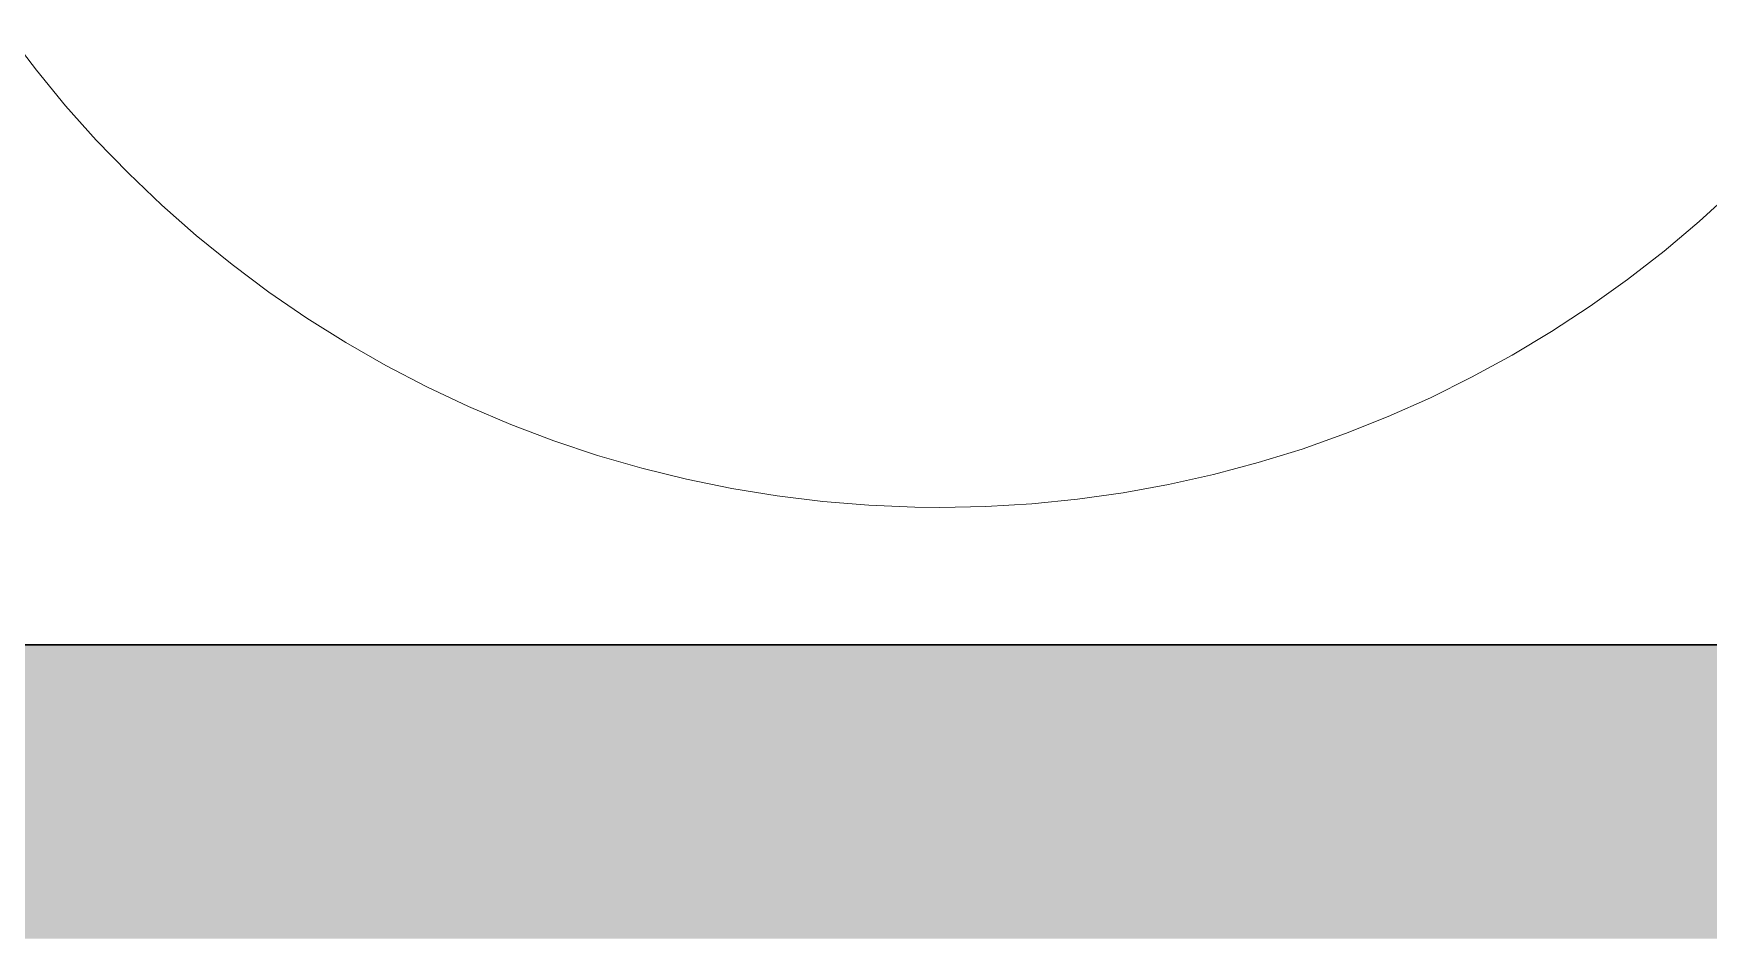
# Model space of a CAD drawing. Header units: millimetres. Extents: x 155927 to 326028, y -36033 to 97293.
# Drawn here: x 227744 to 228325, y 23256 to 23570 of the extents above; entities that cross this region are included whole.
import ezdxf

# ---------------------------------------------------------------- set-up
doc = ezdxf.new("R2010")
doc.units = ezdxf.units.MM
doc.header["$MEASUREMENT"] = 0
for name, color, linetype, lineweight in [('A-WALL-PATT', 7, 'CONTINUOUS', 9), ('I-FURN', 8, 'CONTINUOUS', 9), ('I-WALL', 7, 'CONTINUOUS', 9)]:
    doc.layers.add(name, color=color, linetype=linetype, lineweight=lineweight)

msp = doc.modelspace()

# ---------------------------------------------------------------- hatches: boundary and pattern name
at = {"layer": 'A-WALL-PATT'}
msp.add_hatch(color=256, dxfattribs=at).paths.add_polyline_path([(226452.83, 23255.61), (230738.83, 23255.61), (230738.83, 23357.61), (226452.83, 23357.61)], flags=0)

# ---------------------------------------------------------------- linework, layer by layer
at = {"layer": 'I-FURN'}
for p, q in [((227734.86, 23569.89), (227744.54, 23557.14)), ((227744.54, 23557.14), (227754.71, 23544.8)), ((227754.71, 23544.8), (227765.37, 23532.87)), ((227765.37, 23532.87), (227776.5, 23521.37)), ((227776.5, 23521.37), (227788.08, 23510.33)), ((228322.02, 23504.57), (228333.83, 23515.35)), ((227788.08, 23510.33), (227800.09, 23499.76)), ((228309.78, 23494.26), (228322.02, 23504.57)), ((227800.09, 23499.76), (227812.51, 23489.68)), ((228297.14, 23484.45), (228309.78, 23494.26)), ((227812.51, 23489.68), (227825.33, 23480.11)), ((228284.12, 23475.15), (228297.14, 23484.45)), ((227825.33, 23480.11), (227838.52, 23471.05)), ((227838.52, 23471.05), (227852.06, 23462.53)), ((228270.74, 23466.39), (228284.12, 23475.15)), ((228257.01, 23458.16), (228270.74, 23466.39)), ((227852.06, 23462.53), (227865.93, 23454.56)), ((227865.93, 23454.56), (227880.11, 23447.15)), ((228242.97, 23450.49), (228257.01, 23458.16)), ((228228.64, 23443.39), (228242.97, 23450.49)), ((227880.11, 23447.15), (227894.58, 23440.31)), ((228214.03, 23436.86), (228228.64, 23443.39)), ((227894.58, 23440.31), (227909.3, 23434.06)), ((228199.17, 23430.93), (228214.03, 23436.86)), ((227909.3, 23434.06), (227924.27, 23428.4)), ((228184.09, 23425.59), (228199.17, 23430.93)), ((227924.27, 23428.4), (227939.45, 23423.34)), ((228168.81, 23420.87), (228184.09, 23425.59)), ((227939.45, 23423.34), (227954.82, 23418.9)), ((227954.82, 23418.9), (227970.35, 23415.07)), ((228153.34, 23416.75), (228168.81, 23420.87)), ((227970.35, 23415.07), (227986.02, 23411.87)), ((228121.99, 23410.4), (228137.73, 23413.26)), ((228137.73, 23413.26), (228153.34, 23416.75)), ((227986.02, 23411.87), (228001.81, 23409.29)), ((228001.81, 23409.29), (228017.7, 23407.35)), ((228017.7, 23407.35), (228033.64, 23406.05)), ((228090.23, 23406.57), (228106.15, 23408.17)), ((228106.15, 23408.17), (228121.99, 23410.4)), ((228033.64, 23406.05), (228049.63, 23405.38)), ((228049.63, 23405.38), (228058.26, 23405.29)), ((228058.26, 23405.29), (228074.26, 23405.61)), ((228074.26, 23405.61), (228090.23, 23406.57))]:
    msp.add_line(p, q, dxfattribs=at)
at = {"layer": 'I-WALL', "lineweight": 30}
msp.add_line((230738.83, 23357.61), (226452.83, 23357.61), dxfattribs=at)

doc.saveas('drawing.dxf')
